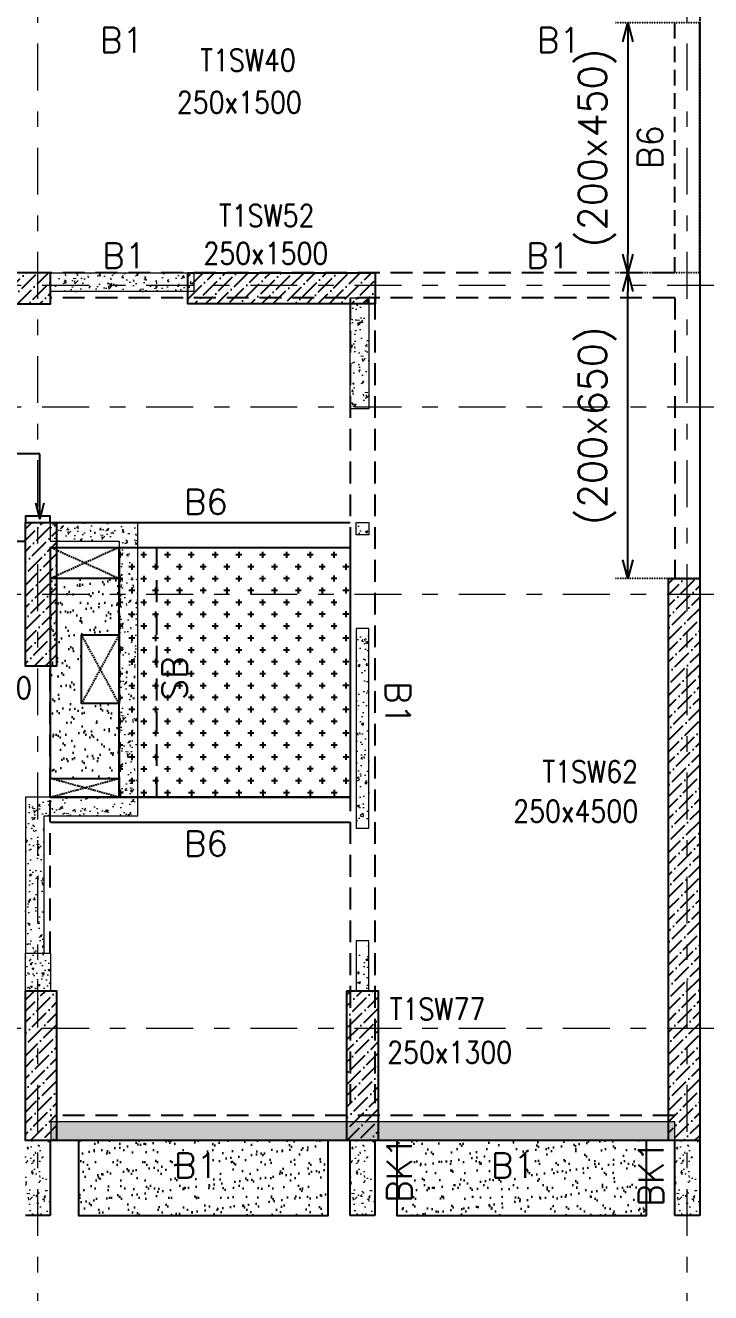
# Model space of a CAD drawing. Header units: millimetres. Extents: x 1078357 to 1340092, y -4684019 to -4550360.
# Drawn here: x 1152825 to 1158313, y -4590830 to -4580680 of the extents above; entities that cross this region are included whole.
import ezdxf

# ---------------------------------------------------------------- set-up
doc = ezdxf.new("R2010")
doc.units = ezdxf.units.MM
doc.header["$PDMODE"] = 35
for name, pattern in [('CONTINOUS', [0]), ('DGN STYLE 7', [8.34, 3.75, -1.67, 1.25, -1.67]), ('DOT', [0.25, 0, -0.25]), ('HIDDEN', [0.375, 0.25, -0.125]), ('New Retail block$0$CONTINOUS', [0])]:
    doc.linetypes.add(name, pattern=pattern)
doc.layers.get('0').update_dxf_attribs({"lineweight": 0})
doc.layers.get('Defpoints').update_dxf_attribs({"lineweight": 0})
for name, color, linetype in [('DROP SLAB', 8, 'Continuous'), ('EXPANSION JOINT', 10, 'HIDDEN'), ('S-BEAM', 3, 'Continuous'), ('S-BEAM-IDEN', 6, 'Continuous'), ('S-COL_STOP', 12, 'Continuous'), ('S-CUTOUT', 8, 'Continuous'), ('S-SLAB-PROJECTION', 2, 'New Retail block$0$CONTINOUS'), ('S-SLAB-STOP', 8, 'New Retail block$0$CONTINOUS')]:
    doc.layers.add(name, color=color, linetype=linetype)
for name, color, linetype, lineweight in [('GRID LINE', 8, 'Continuous', 0), ('HATCH', 8, 'Continuous', 30), ('S-COL-IDEN', 30, 'Continuous', 25), ('S-NON STR RCC WALL', 8, 'Continuous', 0)]:
    doc.layers.add(name, color=color, linetype=linetype, lineweight=lineweight)
doc.styles.add('Roman', font='romans')
doc.styles.add('ROMANS', font='romans.shx', dxfattribs={"width": 0.85})
doc.dimstyles.new('HARESH', dxfattribs={"dimtxt": 150, "dimasz": 75, "dimexe": 0, "dimexo": 0, "dimgap": 25, "dimtad": 1, "dimdec": 0, "dimdsep": 46, "dimtxsty": 'Roman', "dimblk": 'OBLIQUE', "dimcen": 225, "dimdle": 25, "dimclrd": 2, "dimclre": 2, "dimclrt": 7, "dimadec": 8, "dimazin": 1, "dimtfac": 1, "dimtdec": 0, "dimtmove": 0, "dimatfit": 0, "dimfxl": 1, "dimlwd": -1, "dimlwe": -1, "dimarcsym": 0})
pattern_1 = [(45, (2292446.56, -9444012.59), (33.67596045, 123.4785217), [158.75, -31.75, 0, -31.75])]
pattern_2 = [(45, (2236684.96, -9406181.02), (33.67596045, 123.4785217), [158.75, -31.75, 0, -31.75])]

# ---------------------------------------------------------------- blocks, each defined once
blk = doc.blocks.new('_Open30')
at = {"color": 0, "linetype": 'ByBlock', "lineweight": -2}
for p, q in [((-1, 0.268), (0, 0)), ((0, 0), (-1, -0.268)), ((0, 0), (-1, 0))]:
    blk.add_line(p, q, dxfattribs=at)
blk = doc.blocks.new('*D152')
at = {"layer": 'Defpoints', "color": 0, "linetype": 'CONTINOUS', "ltscale": 0.5, "transparency": 16777216}
for p in [(1157651, -4582662), (1158225, -4582662, 0), (1158225, -4585111, 0)]:
    blk.add_point(p, dxfattribs=at)
at = {"layer": 'S-BEAM-IDEN', "color": 2, "linetype": 'DOT', "ltscale": 0.5, "transparency": 16777216}
for p, q in [((1158225, -4582662), (1157551, -4582662)), ((1158225, -4585111), (1157551, -4585111))]:
    blk.add_line(p, q, dxfattribs=at)
at = {"layer": 'S-BEAM-IDEN', "color": 2, "linetype": 'CONTINOUS', "ltscale": 0.5, "transparency": 16777216}
blk.add_line((1157651, -4584961), (1157651, -4582812), dxfattribs=at)
at = {"layer": 'S-BEAM-IDEN', "color": 2, "linetype": 'CONTINOUS', "ltscale": 0.5, "transparency": 16777216, "xscale": 150, "yscale": 150, "zscale": 150}
for p, rotation in [((1157651, -4582662), 90), ((1157651, -4585111), 270)]:
    blk.add_blockref('_Open30', p, dxfattribs=dict(at, rotation=rotation))
at = {"layer": 'S-BEAM-IDEN', "linetype": 'CONTINOUS', "ltscale": 0.5, "transparency": 16777216, "insert": (1157405, -4583886), "char_height": 225, "attachment_point": 5, "rotation": 90, "style": 'Roman'}
blk.add_mtext('(200x650)', dxfattribs=at)
blk = doc.blocks.new('*D153')
at = {"layer": 'Defpoints', "color": 0, "linetype": 'CONTINOUS', "ltscale": 0.5, "transparency": 16777216}
for p in [(1158225, -4580661, 0), (1157651, -4582662), (1158225, -4582662, 0)]:
    blk.add_point(p, dxfattribs=at)
at = {"layer": 'S-BEAM-IDEN', "color": 2, "linetype": 'DOT', "ltscale": 0.5, "transparency": 16777216}
for p, q in [((1158225, -4580661), (1157551, -4580661)), ((1158225, -4582662), (1157551, -4582662))]:
    blk.add_line(p, q, dxfattribs=at)
at = {"layer": 'S-BEAM-IDEN', "color": 2, "linetype": 'CONTINOUS', "ltscale": 0.5, "transparency": 16777216}
blk.add_line((1157651, -4580811), (1157651, -4582512), dxfattribs=at)
at = {"layer": 'S-BEAM-IDEN', "color": 2, "linetype": 'CONTINOUS', "ltscale": 0.5, "transparency": 16777216, "xscale": 150, "yscale": 150, "zscale": 150}
for p, rotation in [((1157651, -4580661), 90), ((1157651, -4582662), 270)]:
    blk.add_blockref('_Open30', p, dxfattribs=dict(at, rotation=rotation))
at = {"layer": 'S-BEAM-IDEN', "linetype": 'CONTINOUS', "ltscale": 0.5, "transparency": 16777216, "insert": (1157405, -4581661), "char_height": 225, "attachment_point": 5, "rotation": 90, "style": 'Roman'}
blk.add_mtext('(200x450)', dxfattribs=at)
blk = doc.blocks.new('_Oblique')
at = {"color": 0, "linetype": 'ByBlock', "lineweight": -2}
blk.add_line((-0.5, -0.5), (0.5, 0.5), dxfattribs=at)

msp = doc.modelspace()

# ---------------------------------------------------------------- hatches: boundary and pattern name
at = {"layer": 'DROP SLAB'}
h = msp.add_hatch(dxfattribs=at)
h.set_pattern_fill('CROSS', color=8, scale=15, angle=0.03079)
h.set_pattern_definition([(180.03079016, (-7636864.87, 32884090.86), (-95.19879988, -95.30117261), [47.625, -142.875]), (270.03079016, (-7636888.7, 32884114.66), (95.30117261, -95.19879988), [47.625, -142.875])])
h.paths.add_polyline_path([(1153575.4, -4584861.6), (1155425.4, -4584861.6), (1155425.4, -4586861.4), (1153575.4, -4586861.4)])
at = {"layer": 'HATCH'}
h = msp.add_hatch(dxfattribs=at)
h.set_pattern_fill('AR-SAND', color=8, scale=3, angle=180.02985)
h.set_pattern_definition([(37.47015413, (-5055217.64, 23689863.97), (-4.72361136, 146.8264517), [0, -115.824, 0, -129.54, 0, -123.825]), (7.4701541, (-5055217.64, 23689863.97), (134.9689868, 214.9772528), [0, -62.484, 0, -104.394, 0, -40.005]), (327.47015413, (-5055311.37, 23689864.02), (237.29790347, 0.3075449), [0, -38.1, 0, -137.16, 0, -179.07]), (317.4701541, (-5055311.37, 23689864.02), (229.1017424, 66.759465), [0, -19.05, 0, -89.916, 0, -102.87])])
h.paths.add_polyline_path([(1153025.4, -4586711.5), (1153575.4, -4586711.5), (1153575.4, -4586111.4), (1153275.4, -4586111.4), (1153275.4, -4585561.5), (1153575.4, -4585561.5), (1153575.4, -4585111.5), (1153025.4, -4585111.5)])
h = msp.add_hatch(dxfattribs=at)
h.set_pattern_fill('AR-SAND', color=8, scale=3, angle=179.97015)
h.set_pattern_definition([(37.47015413, (-3940582.55, 18781897.14), (-4.72361136, 146.8264517), [0, -115.824, 0, -129.54, 0, -123.825]), (7.4701541, (-3940582.55, 18781897.14), (134.9689868, 214.9772528), [0, -62.484, 0, -104.394, 0, -40.005]), (327.4701541, (-3940676.28, 18781897.19), (237.2979035, 0.3075449), [0, -38.1, 0, -137.16, 0, -179.07]), (317.4701541, (-3940676.28, 18781897.19), (229.1017424, 66.759465), [0, -19.05, 0, -89.916, 0, -102.87])])
h.paths.add_polyline_path([(1155250.4, -4589611.5), (1153250.4, -4589611.5), (1153250.4, -4590211.5), (1155250.4, -4590211.5)])
h = msp.add_hatch(dxfattribs=at)
h.set_pattern_fill('AR-SAND', color=8, scale=3, angle=179.97015)
h.set_pattern_definition([(37.47015413, (-3943132.55, 18781897.14), (-4.72361136, 146.8264517), [0, -115.824, 0, -129.54, 0, -123.825]), (7.4701541, (-3943132.55, 18781897.14), (134.9689868, 214.9772528), [0, -62.484, 0, -104.394, 0, -40.005]), (327.4701541, (-3943226.28, 18781897.19), (237.2979035, 0.3075449), [0, -38.1, 0, -137.16, 0, -179.07]), (317.4701541, (-3943226.28, 18781897.19), (229.1017424, 66.759465), [0, -19.05, 0, -89.916, 0, -102.87])])
h.paths.add_polyline_path([(1157800.4, -4589611.5), (1155800.4, -4589611.5), (1155800.4, -4590211.5), (1157800.4, -4590211.5)])
at = {"layer": 'S-COL_STOP', "lineweight": 25}
h = msp.add_hatch(dxfattribs=at)
h.set_pattern_fill('ANSI36', color=8, scale=20)
h.set_pattern_definition(pattern_1)
h.paths.add_polyline_path([(1150175.6, -4582911.5), (1153025.6, -4582911.5), (1153025.6, -4582661.5), (1150175.6, -4582661.5)])
h = msp.add_hatch(dxfattribs=at)
h.set_pattern_fill('ANSI36', color=8, scale=20)
h.set_pattern_definition(pattern_2)
h.paths.add_polyline_path([(1154125.6, -4582661.5), (1155625.6, -4582661.5), (1155625.6, -4582911.5), (1154125.6, -4582911.5)])
h = msp.add_hatch(dxfattribs=at)
h.set_pattern_fill('ANSI36', color=8, scale=20)
h.set_pattern_definition(pattern_2)
h.paths.add_polyline_path([(1152825.6, -4584661.5), (1153075.6, -4584661.5), (1153075.6, -4585811.5), (1152825.6, -4585811.5)])
h = msp.add_hatch(dxfattribs=at)
h.set_pattern_fill('ANSI36', color=8, scale=20)
h.set_pattern_definition(pattern_1)
h.paths.add_polyline_path([(1157975.6, -4585111.5), (1158225.6, -4585111.5), (1158225.6, -4589611.5), (1157975.6, -4589611.5)])
h = msp.add_hatch(dxfattribs=at)
h.set_pattern_fill('ANSI36', color=8, scale=20)
h.set_pattern_definition(pattern_2)
h.paths.add_polyline_path([(1153075.6, -4588411.5), (1153075.6, -4589611.5), (1152825.6, -4589611.5), (1152825.6, -4588411.5)])
h = msp.add_hatch(dxfattribs=at)
h.set_pattern_fill('ANSI36', color=8, scale=20)
h.set_pattern_definition(pattern_1)
h.paths.add_polyline_path([(1155650.6, -4588411.5), (1155650.6, -4589611.3), (1155400.6, -4589611.3), (1155400.6, -4588411.5)])
at = {"layer": 'S-NON STR RCC WALL'}
h = msp.add_hatch(dxfattribs=at)
h.set_pattern_fill('AR-CONC', color=256)
h.set_pattern_definition([(50, (-6322944.62, 28297957.53), (182.184669, -15.93908554), [19.05, -209.55]), (355, (-6322944.62, 28297957.53), (-35.2434214, 191.0568452), [15.24, -167.6405842]), (100.4514447, (-6322929.44, 28297956.2), (146.9412471, 175.1177519), [16.1900088, -178.0902446]), (46.1842, (-6322944.62, 28298008.33), (271.0790409, -42.042328), [28.575, -314.325]), (96.6355576, (-6322922.03, 28298004.83), (237.404134, 247.4261246), [24.2850231, -267.1356082]), (351.1841512, (-6322944.62, 28298008.33), (237.404134, 247.4261246), [22.859967, -251.459732]), (21, (-6322919.22, 28297995.63), (151.6143913, -102.2651982), [19.05, -209.55]), (326, (-6322919.22, 28297995.63), (61.8020283, 184.1879661), [15.24, -167.64]), (71.451445, (-6322906.59, 28297987.11), (213.4164193, 81.9227689), [16.1900088, -178.0899376]), (37.5, (-6322944.623, 28297957.53), (3.08860325, 84.55503887), [0, -165.608, 0, -170.18, 0, -168.275]), (7.5, (-6322944.62, 28297957.53), (66.8196625, 100.18057482), [0, -97.028, 0, -161.798, 0, -64.135]), (327.5, (-6323001.265, 28297957.53), (135.59059517, -5.72874399), [0, -63.5, 0, -198.12, 0, -262.89]), (317.5, (-6323026.67, 28297957.53), (148.1291814, 25.42649103), [0, -82.55, 0, -131.572, 0, -186.69])])
h.paths.add_polyline_path([(1154175.4, -4582811.5), (1153025.4, -4582811.5), (1153025.4, -4582661.5), (1154175.4, -4582661.5)])
h = msp.add_hatch(dxfattribs=at)
h.set_pattern_fill('AR-CONC', color=256, angle=180)
h.set_pattern_definition([(50, (-6296109.37, 28294667.5), (182.184669, -15.93908554), [19.05, -209.55]), (355, (-6296109.37, 28294667.5), (-35.2434214, 191.0568452), [15.24, -167.6405842]), (100.4514447, (-6296094.19, 28294666.17), (146.9412471, 175.1177519), [16.1900088, -178.0902446]), (46.1842, (-6296109.37, 28294718.3), (271.0790409, -42.042328), [28.575, -314.325]), (96.6355576, (-6296086.78, 28294714.8), (237.404134, 247.4261246), [24.2850231, -267.1356082]), (351.1841512, (-6296109.37, 28294718.3), (237.404134, 247.4261246), [22.859967, -251.459732]), (21, (-6296083.97, 28294705.6), (151.6143913, -102.2651982), [19.05, -209.55]), (326, (-6296083.97, 28294705.6), (61.8020283, 184.1879661), [15.24, -167.64]), (71.451445, (-6296071.33, 28294697.08), (213.4164193, 81.9227689), [16.1900088, -178.0899376]), (37.5, (-6296109.37, 28294667.5), (3.08860325, 84.55503887), [0, -165.608, 0, -170.18, 0, -168.275]), (7.5, (-6296109.37, 28294667.5), (66.8196625, 100.18057482), [0, -97.028, 0, -161.798, 0, -64.135]), (327.5, (-6296166.01, 28294667.5), (135.59059517, -5.72874399), [0, -63.5, 0, -198.12, 0, -262.89]), (317.5, (-6296191.41, 28294667.5), (148.1291814, 25.42649103), [0, -82.55, 0, -131.572, 0, -186.69])])
h.paths.add_polyline_path([(1155425.4, -4582861.5), (1155575.4, -4582861.5), (1155575.4, -4583751.4), (1155425.4, -4583751.4)])
h = msp.add_hatch(dxfattribs=at)
h.set_pattern_fill('AR-CONC', color=256, angle=180)
h.set_pattern_definition([(50, (-5225719.91, 23613938.34), (182.184669, -15.93908554), [19.05, -209.55]), (355, (-5225719.9, 23613938.34), (-35.2434214, 191.0568452), [15.24, -167.6405842]), (100.4514447, (-5225704.73, 23613937.02), (146.9412471, 175.1177519), [16.1900088, -178.0902446]), (46.1842, (-5225719.9, 23613989.14), (271.0790409, -42.042328), [28.575, -314.325]), (96.6355576, (-5225697.32, 23613985.64), (237.404134, 247.4261246), [24.2850231, -267.1356082]), (351.1841512, (-5225719.9, 23613989.14), (237.404134, 247.4261246), [22.859967, -251.459732]), (21, (-5225694.51, 23613976.44), (151.6143913, -102.2651982), [19.05, -209.55]), (326, (-5225694.5, 23613976.44), (61.8020283, 184.1879661), [15.24, -167.64]), (71.451445, (-5225681.87, 23613967.92), (213.4164193, 81.9227689), [16.1900088, -178.0899376]), (37.5, (-5225719.91, 23613938.345), (3.08860325, 84.55503887), [0, -165.608, 0, -170.18, 0, -168.275]), (7.5, (-5225719.91, 23613938.345), (66.8196625, 100.18057482), [0, -97.028, 0, -161.798, 0, -64.135]), (327.5, (-5225776.55, 23613938.345), (135.59059517, -5.728744), [0, -63.5, 0, -198.12, 0, -262.89]), (317.5, (-5225801.95, 23613938.34), (148.1291814, 25.42649103), [0, -82.55, 0, -131.572, 0, -186.69])])
h.paths.add_polyline_path([(1153725.4, -4587011.5), (1153725.4, -4584661.5), (1153025.4, -4584661.5), (1153025.4, -4584811.5), (1153575.4, -4584811.5), (1153575.4, -4586861.5), (1152825.4, -4586861.5), (1152825.4, -4588111.4), (1152975.4, -4588111.4), (1152975.4, -4587011.5)])
h = msp.add_hatch(dxfattribs=at)
h.set_pattern_fill('AR-CONC', color=256, angle=180)
h.set_pattern_definition([(50, (2252750.35, -9075725.49), (182.184669, -15.9390855), [19.05, -209.55]), (355, (2252750.35, -9075725.49), (-35.2434214, 191.056845), [15.24, -167.640584]), (100.4514447, (2252765.53, -9075726.82), (146.941247, 175.117752), [16.190009, -178.0902446]), (46.1842, (2252750.35, -9075674.69), (271.079041, -42.042328), [28.575, -314.325]), (96.6355576, (2252772.94, -9075678.2), (237.404134, 247.426125), [24.285023, -267.135608]), (351.184151, (2252750.35, -9075674.7), (237.404134, 247.426125), [22.859967, -251.459732]), (21, (2252775.75, -9075687.39), (151.6143913, -102.265198), [19.05, -209.55]), (326, (2252775.75, -9075687.39), (61.802028, 184.187966), [15.24, -167.64]), (71.451445, (2252788.39, -9075695.91), (213.416419, 81.922769), [16.190009, -178.0899376]), (37.5, (2252750.35, -9075725.49), (3.08860325, 84.5550389), [0, -165.608, 0, -170.18, 0, -168.275]), (7.5, (2252750.35, -9075725.49), (66.8196625, 100.1805748), [0, -97.028, 0, -161.798, 0, -64.135]), (327.5, (2252693.71, -9075725.49), (135.5905952, -5.728744), [0, -63.5, 0, -198.12, 0, -262.89]), (317.5, (2252668.31, -9075725.49), (148.1291814, 25.426491), [0, -82.55, 0, -131.572, 0, -186.69])])
h.paths.add_polyline_path([(1155475.4, -4584661.3), (1155575.4, -4584661.3), (1155575.4, -4584761.3), (1155475.4, -4584761.3)])
h = msp.add_hatch(dxfattribs=at)
h.set_pattern_fill('AR-CONC', color=256, angle=180)
h.set_pattern_definition([(50, (2252763.57, -9074360.82), (182.184669, -15.9390855), [19.05, -209.55]), (355, (2252763.57, -9074360.82), (-35.2434214, 191.056845), [15.24, -167.640584]), (100.4514447, (2252778.75, -9074362.15), (146.941247, 175.117752), [16.190009, -178.0902446]), (46.1842, (2252763.57, -9074310.02), (271.079041, -42.042328), [28.575, -314.325]), (96.6355576, (2252786.16, -9074313.53), (237.404134, 247.426125), [24.285023, -267.135608]), (351.184151, (2252763.57, -9074310.02), (237.404134, 247.426125), [22.859967, -251.459732]), (21, (2252788.97, -9074322.72), (151.6143913, -102.265198), [19.05, -209.55]), (326, (2252788.97, -9074322.72), (61.802028, 184.187966), [15.24, -167.64]), (71.451445, (2252801.6, -9074331.24), (213.416419, 81.922769), [16.190009, -178.0899376]), (37.5, (2252763.567, -9074360.82), (3.08860325, 84.5550389), [0, -165.608, 0, -170.18, 0, -168.275]), (7.5, (2252763.57, -9074360.82), (66.8196625, 100.1805748), [0, -97.028, 0, -161.798, 0, -64.135]), (327.5, (2252706.925, -9074360.82), (135.5905952, -5.728744), [0, -63.5, 0, -198.12, 0, -262.89]), (317.5, (2252681.52, -9074360.82), (148.1291814, 25.426491), [0, -82.55, 0, -131.572, 0, -186.69])])
h.paths.add_polyline_path([(1155475.4, -4587111.3), (1155575.4, -4587111.3), (1155575.4, -4585511.3), (1155475.4, -4585511.3)])
h = msp.add_hatch(dxfattribs=at)
h.set_pattern_fill('AR-CONC', color=256, angle=180)
h.set_pattern_definition([(50, (1155538.85, -4390341.64), (182.18467, -15.93909), [19.05, -209.55]), (355, (1155538.85, -4390341.64), (-35.24342, 191.05685), [15.24, -167.64058]), (100.45144, (1155554.03, -4390342.96), (146.94125, 175.11775), [16.19001, -178.09024]), (46.1842, (1155538.85, -4390290.84), (271.07904, -42.04233), [28.575, -314.325]), (96.63556, (1155561.44, -4390294.34), (237.40413, 247.42612), [24.28502, -267.1356]), (351.18415, (1155538.85, -4390290.84), (237.40413, 247.42612), [22.85997, -251.45973]), (21, (1155564.25, -4390303.54), (151.61439, -102.2652), [19.05, -209.55]), (326, (1155564.25, -4390303.54), (61.80203, 184.18797), [15.24, -167.64]), (71.45144, (1155576.89, -4390312.06), (213.41642, 81.92277), [16.19001, -178.08994]), (37.5, (1155538.85, -4390341.636), (3.088603, 84.555039), [0, -165.608, 0, -170.18, 0, -168.275]), (7.5, (1155538.85, -4390341.64), (66.819663, 100.180575), [0, -97.028, 0, -161.798, 0, -64.135]), (327.5, (1155482.21, -4390341.636), (135.590595, -5.728744), [0, -63.5, 0, -198.12, 0, -262.89]), (317.5, (1155456.81, -4390341.64), (148.12918, 25.42649), [0, -82.55, 0, -131.572, 0, -186.69])])
h.paths.add_polyline_path([(1155475.4, -4588411.8), (1155575.4, -4588411.8), (1155575.4, -4588011.3), (1155475.4, -4588011.3)])
h = msp.add_hatch(dxfattribs=at)
h.set_pattern_fill('AR-CONC', color=8, scale=20, angle=90)
h.set_pattern_definition([(140, (-2055174.51, -7126855.99), (12.550427, 143.4520365), [15, -165]), (85, (-2055174.51, -7126856), (-150.438427, -27.7502667), [12, -132]), (190.4514445, (-2055173.47, -7126844.04), (-137.887998, 115.7017693), [12.7480384, -140.2284224]), (136.1842, (-2055214.51, -7126856), (33.103856, 213.448266), [22.5, -247.5]), (186.6356355, (-2055211.75, -7126838.2), (-194.82372, 186.932389), [19.122068, -210.342752]), (81.184164, (-2055214.51, -7126856), (-194.82372, 186.932389), [18, -198]), (111, (-2055204.51, -7126835.99), (80.523778, 119.3814104), [15, -165]), (56, (-2055204.51, -7126836), (-145.030009, 48.6630664), [12, -132]), (161.4514447, (-2055197.8, -7126826.04), (-64.5062306, 168.0444753), [12.748038, -140.2284224]), (127.5, (-2055174.51, -7126855.993), (-66.57877077, 2.43197106), [0, -130.4, 0, -134, 0, -132.5]), (97.5, (-2055174.51, -7126855.99), (-78.8823424, 52.6139075), [0, -76.4, 0, -127.4, 0, -50.5]), (57.5, (-2055174.51, -7126900.593), (4.51097435, 106.7644872), [0, -50, 0, -156, 0, -207]), (47.5, (-2055174.51, -7126920.59), (-20.0209965, 116.6372339), [0, -65, 0, -103.6, 0, -147])])
h.paths.add_polyline_path([(1153025.5, -4588111.5), (1153025.5, -4588411.5), (1152825.6, -4588411.5), (1152825.6, -4588111.5)])
h = msp.add_hatch(dxfattribs=at)
h.set_pattern_fill('AR-CONC', color=256, angle=180)
h.set_pattern_definition([(50, (-6322944.62, 28297957.53), (182.184669, -15.93908554), [19.05, -209.55]), (355, (-6322944.62, 28297957.53), (-35.2434214, 191.0568452), [15.24, -167.6405842]), (100.4514447, (-6322929.44, 28297956.2), (146.9412471, 175.1177519), [16.1900088, -178.0902446]), (46.1842, (-6322944.62, 28298008.33), (271.0790409, -42.042328), [28.575, -314.325]), (96.6355576, (-6322922.03, 28298004.83), (237.404134, 247.4261246), [24.2850231, -267.1356082]), (351.1841512, (-6322944.62, 28298008.33), (237.404134, 247.4261246), [22.859967, -251.459732]), (21, (-6322919.22, 28297995.63), (151.6143913, -102.2651982), [19.05, -209.55]), (326, (-6322919.22, 28297995.63), (61.8020283, 184.1879661), [15.24, -167.64]), (71.451445, (-6322906.59, 28297987.11), (213.4164193, 81.9227689), [16.1900088, -178.0899376]), (37.5, (-6322944.623, 28297957.53), (3.08860325, 84.55503887), [0, -165.608, 0, -170.18, 0, -168.275]), (7.5, (-6322944.62, 28297957.53), (66.8196625, 100.18057482), [0, -97.028, 0, -161.798, 0, -64.135]), (327.5, (-6323001.265, 28297957.53), (135.59059517, -5.72874399), [0, -63.5, 0, -198.12, 0, -262.89]), (317.5, (-6323026.67, 28297957.53), (148.1291814, 25.42649103), [0, -82.55, 0, -131.572, 0, -186.69])])
h.paths.add_polyline_path([(1153028.4, -4589611.5), (1158025.4, -4589611.5), (1158025.4, -4589461.5), (1153028.4, -4589461.5)])
h = msp.add_hatch(dxfattribs=at)
h.set_pattern_fill('AR-CONC', color=256, angle=180)
h.set_pattern_definition([(50, (-8477346.82, 37649495.84), (182.184669, -15.93908554), [19.05, -209.55]), (355, (-8477346.82, 37649495.84), (-35.2434214, 191.0568452), [15.24, -167.6405842]), (100.4514447, (-8477331.64, 37649494.51), (146.9412471, 175.1177519), [16.1900088, -178.0902446]), (46.1842, (-8477346.82, 37649546.64), (271.0790409, -42.0423279), [28.575, -314.325]), (96.6355576, (-8477324.24, 37649543.14), (237.404134, 247.4261246), [24.2850231, -267.1356082]), (351.1841512, (-8477346.82, 37649546.64), (237.404134, 247.4261246), [22.859967, -251.459732]), (21, (-8477321.42, 37649533.94), (151.61439127, -102.2651982), [19.05, -209.55]), (326, (-8477321.42, 37649533.94), (61.80202835, 184.1879661), [15.24, -167.64]), (71.451445, (-8477308.79, 37649525.42), (213.4164193, 81.9227689), [16.1900088, -178.0899376]), (37.5, (-8477346.825, 37649495.84), (3.08860325, 84.55503887), [0, -165.608, 0, -170.18, 0, -168.275]), (7.5, (-8477346.825, 37649495.84), (66.81966251, 100.18057482), [0, -97.028, 0, -161.798, 0, -64.135]), (327.5, (-8477403.47, 37649495.84), (135.59059517, -5.72874399), [0, -63.5, 0, -198.12, 0, -262.89]), (317.5, (-8477428.87, 37649495.84), (148.1291814, 25.42649103), [0, -82.55, 0, -131.572, 0, -186.69])])
h.paths.add_polyline_path([(1153025.4, -4589611.4), (1152825.4, -4589611.4), (1152825.4, -4590211.4), (1153025.4, -4590211.4), (1153025.4, -4590211.4), (1153025.4, -4589611.5)], is_closed=False)
h = msp.add_hatch(dxfattribs=at)
h.set_pattern_fill('AR-CONC', color=256, angle=180)
h.set_pattern_definition([(50, (-8474746.85, 37649495.84), (182.184669, -15.93908554), [19.05, -209.55]), (355, (-8474746.85, 37649495.84), (-35.2434214, 191.0568452), [15.24, -167.6405842]), (100.4514447, (-8474731.66, 37649494.51), (146.9412471, 175.1177519), [16.1900088, -178.0902446]), (46.1842, (-8474746.85, 37649546.64), (271.0790409, -42.0423279), [28.575, -314.325]), (96.6355576, (-8474724.26, 37649543.14), (237.404134, 247.4261246), [24.2850231, -267.1356082]), (351.1841512, (-8474746.85, 37649546.64), (237.404134, 247.4261246), [22.859967, -251.459732]), (21, (-8474721.45, 37649533.94), (151.61439127, -102.2651982), [19.05, -209.55]), (326, (-8474721.45, 37649533.94), (61.80202835, 184.1879661), [15.24, -167.64]), (71.451445, (-8474708.81, 37649525.42), (213.4164193, 81.9227689), [16.1900088, -178.0899376]), (37.5, (-8474746.846, 37649495.84), (3.08860325, 84.55503887), [0, -165.608, 0, -170.18, 0, -168.275]), (7.5, (-8474746.85, 37649495.84), (66.81966251, 100.18057482), [0, -97.028, 0, -161.798, 0, -64.135]), (327.5, (-8474803.49, 37649495.84), (135.59059517, -5.72874399), [0, -63.5, 0, -198.12, 0, -262.89]), (317.5, (-8474828.89, 37649495.84), (148.1291814, 25.42649103), [0, -82.55, 0, -131.572, 0, -186.69])])
h.paths.add_polyline_path([(1155625.4, -4589611.4), (1155425.4, -4589611.4), (1155425.4, -4590211.4), (1155625.4, -4590211.4), (1155625.4, -4590211.4), (1155625.4, -4589611.5)], is_closed=False)
h = msp.add_hatch(dxfattribs=at)
h.set_pattern_fill('AR-CONC', color=256, angle=180)
h.set_pattern_definition([(50, (-8472146.82, 37649495.84), (182.184669, -15.93908554), [19.05, -209.55]), (355, (-8472146.82, 37649495.84), (-35.2434214, 191.0568452), [15.24, -167.6405842]), (100.4514447, (-8472131.64, 37649494.51), (146.9412471, 175.1177519), [16.1900088, -178.0902446]), (46.1842, (-8472146.82, 37649546.64), (271.0790409, -42.0423279), [28.575, -314.325]), (96.6355576, (-8472124.24, 37649543.14), (237.404134, 247.4261246), [24.2850231, -267.1356082]), (351.1841512, (-8472146.82, 37649546.64), (237.404134, 247.4261246), [22.859967, -251.459732]), (21, (-8472121.42, 37649533.94), (151.61439127, -102.2651982), [19.05, -209.55]), (326, (-8472121.42, 37649533.94), (61.80202835, 184.1879661), [15.24, -167.64]), (71.451445, (-8472108.79, 37649525.42), (213.4164193, 81.9227689), [16.1900088, -178.0899376]), (37.5, (-8472146.825, 37649495.84), (3.08860325, 84.55503887), [0, -165.608, 0, -170.18, 0, -168.275]), (7.5, (-8472146.825, 37649495.84), (66.81966251, 100.18057482), [0, -97.028, 0, -161.798, 0, -64.135]), (327.5, (-8472203.47, 37649495.84), (135.59059517, -5.72874399), [0, -63.5, 0, -198.12, 0, -262.89]), (317.5, (-8472228.87, 37649495.84), (148.1291814, 25.42649103), [0, -82.55, 0, -131.572, 0, -186.69])])
h.paths.add_polyline_path([(1158225.4, -4589611.4), (1158025.4, -4589611.4), (1158025.4, -4590211.4), (1158225.4, -4590211.4), (1158225.4, -4590211.4), (1158225.4, -4589611.5)], is_closed=False)

# ---------------------------------------------------------------- linework, layer by layer
at = {"layer": 'EXPANSION JOINT'}
msp.add_line((1158225.4, -4570971.5, 0), (1158225.4, -4585111.5, 0), dxfattribs=at)
msp.add_line((1158225.4, -4570971.5, 0), (1158225.4, -4585111.5, 0), dxfattribs=at)
at = {"layer": 'GRID LINE', "linetype": 'DGN STYLE 7', "ltscale": 100, "elevation": 0}
for points in [[(1152925.4, -4592877.8), (1152925.4, -4570606.9)], [(1158125.4, -4592877.8), (1158125.4, -4570606.9)], [(1111260.2, -4582761.5), (1206623.6, -4582761.5)], [(1111260.2, -4583736.5), (1206623.6, -4583736.5)], [(1111260.2, -4585236.5), (1206623.6, -4585236.5)], [(1111260.2, -4588711.5), (1206623.6, -4588711.5)]]:
    msp.add_lwpolyline(points, dxfattribs=at)
at = {"layer": 'S-BEAM', "linetype": 'HIDDEN', "ltscale": 500}
msp.add_line((1158025.4, -4582661.5, 0), (1158025.4, -4580661.4, 0), dxfattribs=at)
at = {"layer": 'S-BEAM', "linetype": 'Continuous', "ltscale": 500}
msp.add_line((1158225.4, -4582661.5, 0), (1158225.4, -4580661.5, 0), dxfattribs=at)
at = {"layer": 'S-BEAM', "linetype": 'HIDDEN', "ltscale": 700}
for p, q in [((1158025.4, -4582661.5, 0), (1153025.4, -4582661.5, 0)), ((1158025.4, -4582861.5, 0), (1153025.4, -4582861.5, 0)), ((1155425.4, -4582861.5, 0), (1155425.4, -4589311.4, 0)), ((1155625.4, -4582861.5, 0), (1155625.4, -4589311.4, 0)), ((1158025.4, -4582861.5, 0), (1158025.4, -4585111.5, 0)), ((1153575.5, -4584861.8, 0), (1153575.5, -4586861.6, 0)), ((1153875.5, -4584861.8, 0), (1153875.5, -4586861.6, 0)), ((1153025.4, -4588111.4, 0), (1153025.4, -4585811.4, 0)), ((1158025.4, -4589411.4, 0), (1153025.4, -4589411.4, 0))]:
    msp.add_line(p, q, dxfattribs=at)
at = {"layer": 'S-BEAM', "linetype": 'CONTINOUS', "ltscale": 700}
for p, q in [((1158225.4, -4582661.5, 0), (1158225.4, -4585111.5, 0)), ((1151700.4, -4584811.4, 0), (1152825.6, -4584811.4, 0)), ((1158025.4, -4589611.4, 0), (1153025.4, -4589611.4, 0)), ((1153025.4, -4589611.5, 0), (1153025.4, -4590211.5, 0)), ((1155425.4, -4590211.5, 0), (1155425.4, -4589611.5, 0)), ((1155625.4, -4589611.5, 0), (1155625.4, -4590211.5, 0)), ((1158025.4, -4590211.4, 0), (1158025.4, -4589611.4, 0)), ((1158225.4, -4589611.4, 0), (1158225.4, -4590211.4, 0)), ((1153025.4, -4590211.5, 0), (1152825.4, -4590211.5, 0)), ((1155625.4, -4590211.5, 0), (1155425.4, -4590211.5, 0)), ((1158225.4, -4590211.4, 0), (1158025.4, -4590211.4, 0))]:
    msp.add_line(p, q, dxfattribs=at)
at = {"layer": 'S-BEAM', "ltscale": 700}
for p, q in [((1153025.7, -4584661.6, 0), (1155425.5, -4584661.6, 0)), ((1153025.6, -4587061.4, 0), (1155425.6, -4587061.4, 0))]:
    msp.add_line(p, q, dxfattribs=at)
at = {"layer": 'S-BEAM', "linetype": 'Continuous', "ltscale": 700}
for p, q in [((1153025.7, -4584861.6, 0), (1155425.5, -4584861.6, 0)), ((1153025.6, -4586861.4, 0), (1155425.6, -4586861.4, 0))]:
    msp.add_line(p, q, dxfattribs=at)
at = {"layer": 'S-BEAM', "linetype": 'Continuous', "ltscale": 700, "elevation": 0}
msp.add_lwpolyline([(1152825.4, -4584661.5), (1153025.4, -4584661.5), (1153025.4, -4584611.3), (1152825.4, -4584611.3)], close=True, dxfattribs=at)
at = {"layer": 'S-COL_STOP', "lineweight": 25, "elevation": 0}
for points in [[(1150175.6, -4582911.5), (1153025.6, -4582911.5), (1153025.6, -4582661.5), (1150175.6, -4582661.5)], [(1154125.6, -4582661.5), (1155625.6, -4582661.5), (1155625.6, -4582911.5), (1154125.6, -4582911.5)], [(1152825.6, -4584661.5), (1153075.6, -4584661.5), (1153075.6, -4585811.5), (1152825.6, -4585811.5)], [(1157975.6, -4585111.5), (1158225.6, -4585111.5), (1158225.6, -4589611.5), (1157975.6, -4589611.5)], [(1152825.6, -4588411.5), (1153075.6, -4588411.5), (1153075.6, -4589611.5), (1152825.6, -4589611.5)], [(1155400.6, -4588411.5), (1155650.6, -4588411.5), (1155650.6, -4589611.3), (1155400.6, -4589611.3)]]:
    msp.add_lwpolyline(points, close=True, dxfattribs=at)
at = {"layer": 'S-CUTOUT', "linetype": 'HIDDEN', "ltscale": 50}
for p, q in [((1153575.4, -4584861.5, 0), (1153025.4, -4585111.5, 0)), ((1153575.4, -4585111.5, 0), (1153025.6, -4584861.5, 0)), ((1153575.5, -4586111.5, 0), (1153275.4, -4585561.5, 0)), ((1153575.5, -4585561.5, 0), (1153275.4, -4586111.5, 0)), ((1153574.6, -4586861.3, 0), (1153025.4, -4586711.5, 0)), ((1153025.4, -4586861.5, 0), (1153575.4, -4586711.5, 0))]:
    msp.add_line(p, q, dxfattribs=at)
at = {"layer": 'S-CUTOUT', "linetype": 'CONTINOUS', "ltscale": 500, "elevation": 0}
for points in [[(1153575.4, -4585111.5), (1153025.6, -4585111.5), (1153025.6, -4584861.5), (1153575.4, -4584861.5)], [(1153575.4, -4586111.5), (1153275.4, -4586111.5), (1153275.4, -4585561.5), (1153575.4, -4585561.5)], [(1153575.4, -4586861.3), (1153025.4, -4586861.3), (1153025.4, -4586711.5), (1153575.4, -4586711.5)]]:
    msp.add_lwpolyline(points, close=True, dxfattribs=at)
at = {"layer": 'S-NON STR RCC WALL', "ltscale": 700, "elevation": 0}
for points in [[(1154175.4, -4582811.5), (1153025.4, -4582811.5), (1153025.4, -4582661.5), (1154175.4, -4582661.5)], [(1155425.4, -4582861.5), (1155575.4, -4582861.5), (1155575.4, -4583751.4), (1155425.4, -4583751.4)], [(1155475.4, -4584661.3), (1155575.4, -4584661.3), (1155575.4, -4584761.3), (1155475.4, -4584761.3)], [(1155475.4, -4587111.3), (1155575.4, -4587111.3), (1155575.4, -4585511.3), (1155475.4, -4585511.3)]]:
    msp.add_lwpolyline(points, close=True, dxfattribs=at)
at = {"layer": 'S-NON STR RCC WALL', "elevation": 0}
for points in [[(1153725.4, -4587011.5), (1153725.4, -4584661.5), (1153025.4, -4584661.5), (1153025.4, -4584811.5), (1153575.4, -4584811.5), (1153575.4, -4586861.5), (1152825.4, -4586861.5), (1152825.4, -4588111.4), (1152975.4, -4588111.4), (1152975.4, -4587011.5)], [(1155475.4, -4588411.8), (1155575.4, -4588411.8), (1155575.4, -4588011.3), (1155475.4, -4588011.3)], [(1153025.5, -4588111.5), (1153025.5, -4588411.5), (1152825.6, -4588411.5), (1152825.6, -4588111.5)], [(1153028.4, -4589611.5), (1158025.4, -4589611.5), (1158025.4, -4589461.5), (1153028.4, -4589461.5)]]:
    msp.add_lwpolyline(points, close=True, dxfattribs=at)
at = {"layer": 'S-SLAB-PROJECTION', "elevation": 0}
for points in [[(1155250.4, -4589611.5), (1153250.4, -4589611.5), (1153250.4, -4590211.5), (1155250.4, -4590211.5)], [(1157800.4, -4589611.5), (1155800.4, -4589611.5), (1155800.4, -4590211.5), (1157800.4, -4590211.5)]]:
    msp.add_lwpolyline(points, close=True, dxfattribs=at)
at = {"layer": 'S-SLAB-STOP', "linetype": 'CONTINOUS', "ltscale": 500, "elevation": 0}
msp.add_lwpolyline([(1153575.4, -4584861.6), (1155425.4, -4584861.6), (1155425.4, -4586861.4), (1153575.4, -4586861.4)], close=True, dxfattribs=at)
at = {"layer": 'S-SLAB-STOP', "color": 8, "ltscale": 1000, "elevation": 0}
msp.add_lwpolyline([(1153025.4, -4586711.5), (1153575.4, -4586711.5), (1153575.4, -4586111.4), (1153275.4, -4586111.4), (1153275.4, -4585561.5), (1153575.4, -4585561.5), (1153575.4, -4585111.5), (1153025.4, -4585111.5), (1153025.4, -4586711.5)], dxfattribs=at)

# ---------------------------------------------------------------- texts
at = {"layer": 'S-BEAM-IDEN', "linetype": 'HIDDEN', "ltscale": 500, "style": 'ROMANS'}
for s, rotation, p in [('B1', 359.99906, (1153422.8, -4580898.6, -2.7)), ('B1', 359.99906, (1156921.3, -4580898.6, -2.7)), ('B6', 90, (1157928.8, -4581831.3, -2.7)), ('B1', 0.00094, (1153441.5, -4582624.3, -2.7)), ('B1', 0.00094, (1156836.2, -4582624.3, -2.7)), ('B1', 269.99906, (1155709.3, -4585932.8, -2.7)), ('B1', 0.00094, (1154015.5, -4589911.8, -2.7)), ('B1', 0.00094, (1156552.8, -4589911.8, -2.7))]:
    msp.add_text(s, height=200, rotation=rotation, dxfattribs=at).set_placement(p)
at = {"layer": 'S-BEAM-IDEN', "linetype": 'Continuous', "ltscale": 700, "style": 'ROMANS'}
for s, rotation, p in [('B6', 0.00134, (1154095.1, -4584596.3, -2.7)), ('SB', 90.00094, (1154120.2, -4586085.9, -2.7)), ('B6', 0.00134, (1154095.1, -4587333.5, -2.7))]:
    msp.add_text(s, height=200, rotation=rotation, dxfattribs=at).set_placement(p)
at = {"layer": 'S-BEAM-IDEN', "linetype": 'CONTINOUS', "ltscale": 700, "style": 'ROMANS'}
for p in [(1155921.1, -4590111.1, 50), (1157934.7, -4590141.9, 50)]:
    msp.add_text('BK1', height=200, rotation=90, dxfattribs=at).set_placement(p)
at = {"layer": 'S-COL-IDEN', "linetype": 'Continuous', "style": 'ROMANS', "width": 0.85}
for s, p in [('T1SW40', (1154226.1, -4581046.1, -320.4)), ('250x1500', (1154038.5, -4581383.7, -320.4)), ('T1SW52', (1154375.8, -4582291, -320.4)), ('250x1500', (1154251.1, -4582594.1, -320.4)), ('250x1150', (1151875.6, -4586074, -320.4)), ('T1SW62', (1156966.6, -4586744.8, -320.4)), ('250x4500', (1156732.4, -4587061.5, -320.4)), ('T1SW77', (1155744.1, -4588645.7, -320.4)), ('250x1300', (1155722.8, -4588992.9, -320.4))]:
    msp.add_text(s, height=175, dxfattribs=at).set_placement(p)

# ---------------------------------------------------------------- dimensions: what is measured, and where the dimension line sits
at = {"layer": 'S-BEAM-IDEN', "linetype": 'CONTINOUS', "ltscale": 0.5}
for p1, angle, text, picture, middle in [((1158225.4, -4580661.5, 0), 90, '(200x450)', '*D153', (1157405, -4581661.5, 0)), ((1158225.4, -4585111.5, 0), 270, '(200x650)', '*D152', (1157405, -4583886.5, 0))]:
    dim = msp.add_linear_dim(base=(1157651.4, -4582661.5, 0), p1=p1, p2=(1158225.4, -4582661.5, 0), angle=angle, text=text, dimstyle='HARESH', override={"dimtxt": 225, "dimasz": 150, "dimexe": 100, "dimgap": 75, "dimtxsty": 'Roman', "dimblk1": 'Open30', "dimblk2": 'Open30', "dimsah": 1, "dimdle": 1, "dimclre": 2, "dimclrt": 256, "dimfxl": 500, "dimarcsym": 1}, dxfattribs=at)
    dim.commit()
    dim.dimension.update_dxf_attribs({"geometry": picture, "text_midpoint": middle})

# ---------------------------------------------------------------- leaders
at = {"layer": 'S-BEAM-IDEN', "linetype": 'Continuous', "ltscale": 700}
msp.add_leader([(1152941.9, -4584631.2, 0), (1152941.9, -4584111.1, 0), (1152683.1, -4584111.1, 0)], dimstyle='HARESH', override={"dimasz": 125, "dimgap": 25, "dimtad": 0, "dimclrd": 256, "dimldrblk": 'Open30'}, dxfattribs=at)

doc.saveas('drawing.dxf')
